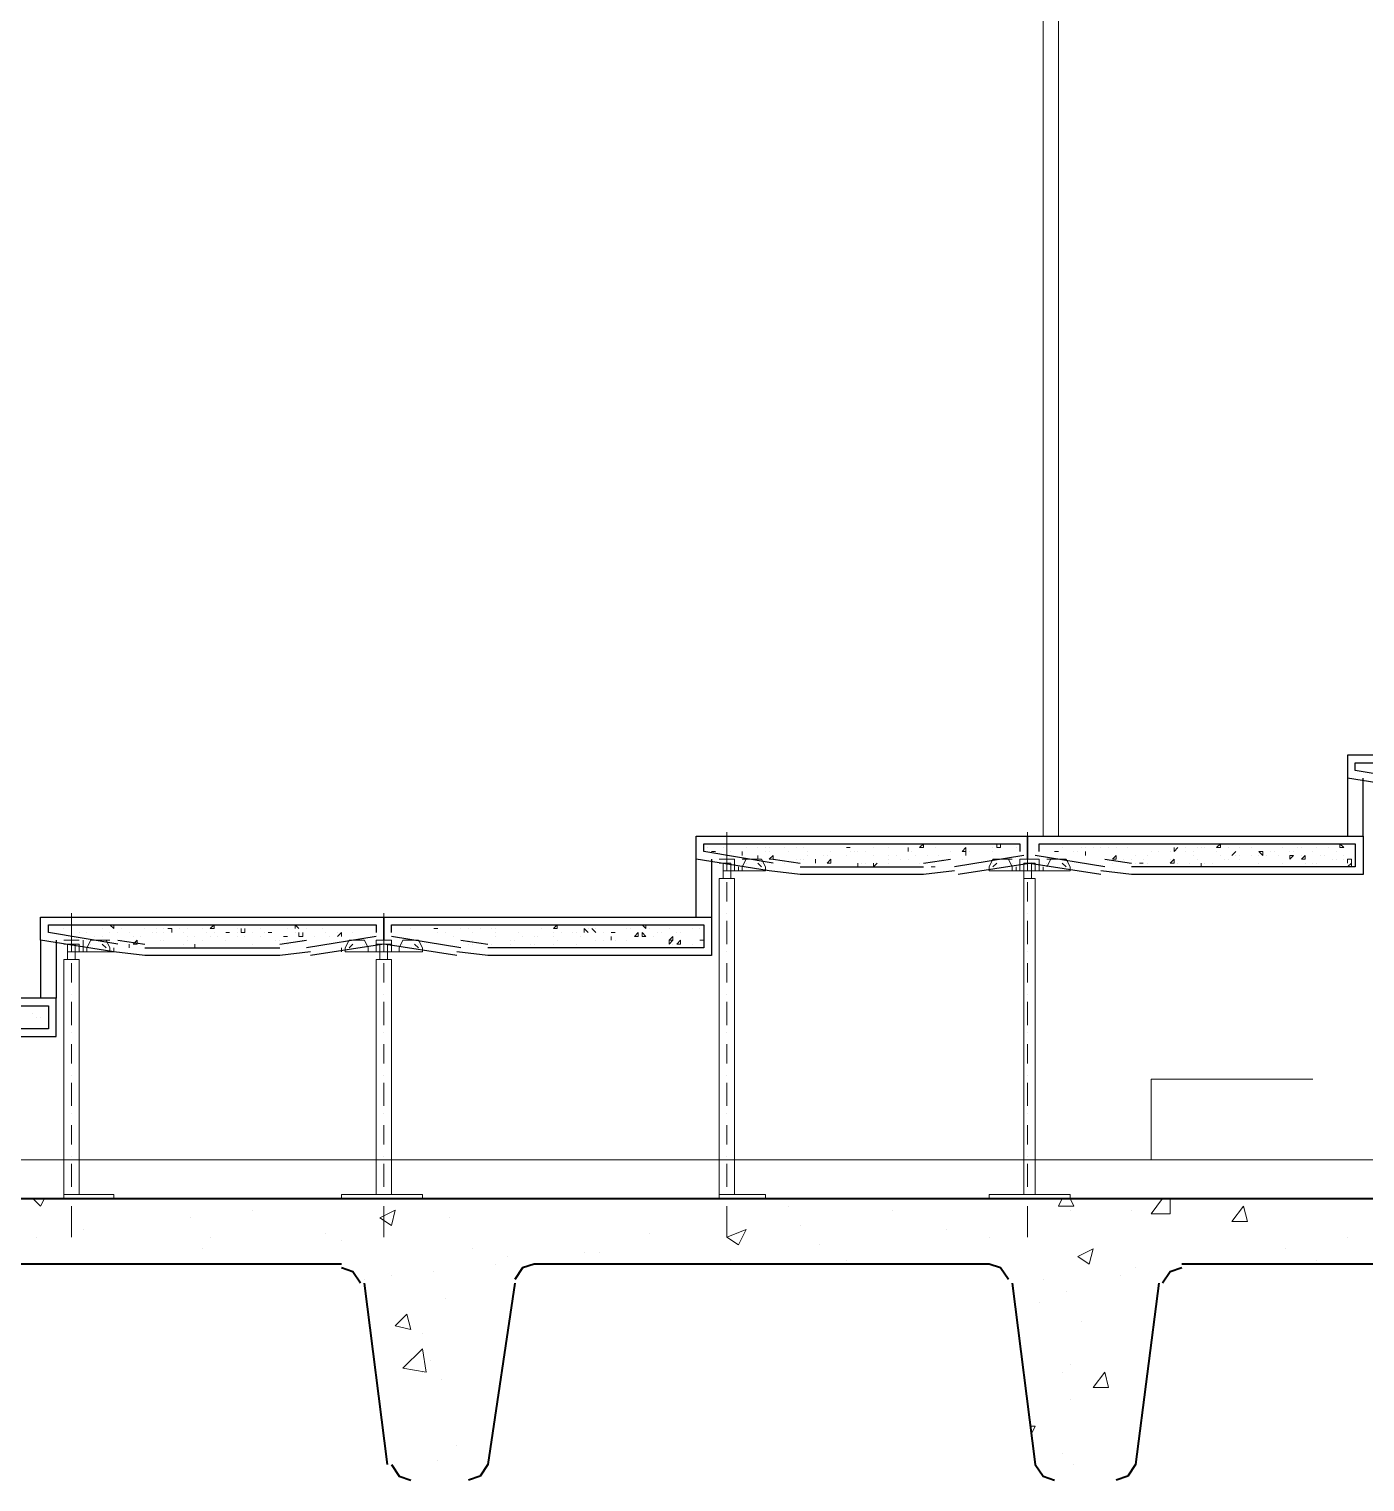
# Model space of a CAD drawing. Header units: millimetres. Extents: x 182 to 575, y -105 to 95.
# Drawn here: x 285.537 to 287.187, y 69.309 to 71.103 of the extents above; entities that cross this region are included whole.
import ezdxf

# ---------------------------------------------------------------- set-up
doc = ezdxf.new("R2010")
doc.units = ezdxf.units.MM
doc.header["$MEASUREMENT"] = 0
doc.layers.add('PDF_Geometry', color=7, linetype='Continuous')

msp = doc.modelspace()

# ---------------------------------------------------------------- linework, layer by layer
at = {"layer": 'PDF_Geometry', "lineweight": 20}
for points in [[(286.7897, 70.1062), (286.7897, 72.8586), (284.8469, 72.8586), (284.8469, 69.9062)], [(288.7469, 70.3062), (288.7469, 72.8586), (286.8088, 72.8586), (286.8088, 70.1062)], [(286.3897, 70.0777), (286.4088, 70.0777), (286.3897, 70.0777)], [(286.404, 70.0539), (286.404, 70.0729), (286.3897, 70.0729)], [(286.3945, 70.0729), (286.3945, 70.0539)], [(286.4469, 70.0681), (286.4469, 70.0634), (286.4469, 70.0681), (286.4469, 70.0634), (286.3945, 70.0634)], [(286.3992, 70.0729), (286.3992, 70.0634)], [(286.404, 70.0729), (286.404, 70.0729)], [(286.4088, 70.0777), (286.4088, 70.0634), (286.4088, 70.0729), (286.4088, 70.0634), (286.4135, 70.0634), (286.4088, 70.0634), (286.4183, 70.0634)], [(286.4088, 70.0777), (286.4088, 70.0777)], [(286.4088, 70.0729), (286.4088, 70.0729)], [(286.4135, 70.0681), (286.4135, 70.0634)], [(286.4183, 70.0777), (286.4421, 70.0777), (286.4231, 70.0777), (286.4183, 70.0681), (286.4183, 70.0634), (286.4183, 70.0681)], [(286.4183, 70.0681), (286.4231, 70.0777), (286.4183, 70.0681)], [(286.4183, 70.0777), (286.4183, 70.0777)], [(286.4421, 70.0777), (286.4469, 70.0681), (286.4421, 70.0777), (286.4231, 70.0777)], [(286.4231, 70.0777), (286.4231, 70.0777)], [(286.4231, 70.0729), (286.4231, 70.0729)], [(286.4421, 70.0681), (286.4373, 70.0729)], [(286.4421, 70.0777), (286.4421, 70.0777)], [(286.4421, 70.0729), (286.4421, 70.0729)], [(286.7516, 70.0777), (286.7278, 70.0777), (286.7231, 70.0681), (286.7231, 70.0634), (286.8231, 70.0634), (286.8231, 70.0681), (286.8231, 70.0634), (286.8231, 70.0681)], [(286.7278, 70.0777), (286.7231, 70.0681)], [(286.7231, 70.0634), (286.7231, 70.0681), (286.7231, 70.0634)], [(286.7278, 70.0777), (286.7516, 70.0777), (286.7278, 70.0777)], [(286.7278, 70.0777), (286.7278, 70.0777)], [(286.7326, 70.0729), (286.7278, 70.0681)], [(286.7278, 70.0729), (286.7278, 70.0729)], [(286.7516, 70.0634), (286.7516, 70.0681), (286.7469, 70.0777)], [(286.7469, 70.0777), (286.7516, 70.0681), (286.7469, 70.0777)], [(286.7516, 70.0777), (286.7516, 70.0777)], [(286.7516, 70.0729), (286.7516, 70.0729)], [(286.785, 70.0729), (286.785, 70.0634), (286.785, 70.0777), (286.7612, 70.0777), (286.7612, 70.0634), (286.7612, 70.0729)], [(286.7612, 70.0777), (286.7612, 70.0777)], [(286.7802, 70.0777), (286.7659, 70.0777)], [(286.7897, 70.0681), (286.7897, 70.0634), (286.785, 70.0634), (286.7897, 70.0634), (286.7802, 70.0634), (286.7802, 70.0729), (286.7659, 70.0729), (286.7659, 70.0634)], [(286.7659, 70.0729), (286.7659, 70.0729)], [(286.7659, 70.0729), (286.7659, 70.0729)], [(286.7659, 70.0729), (286.7659, 70.0539)], [(286.7707, 70.0729), (286.7707, 70.0634)], [(286.7754, 70.0729), (286.7754, 70.0539)], [(286.7802, 70.0729), (286.7802, 70.0729)], [(286.7802, 70.0729), (286.7802, 70.0729)], [(286.785, 70.0777), (286.785, 70.0777)], [(286.7897, 70.0634), (286.7897, 70.0681), (286.7897, 70.0634)], [(286.7992, 70.0777), (286.7945, 70.0681)], [(286.8183, 70.0777), (286.8231, 70.0681), (286.8183, 70.0777), (286.7945, 70.0777)], [(286.7945, 70.0681), (286.7992, 70.0777), (286.7945, 70.0681)], [(286.7945, 70.0777), (286.8183, 70.0777), (286.7945, 70.0777)], [(286.7945, 70.0777), (286.7945, 70.0777)], [(286.7945, 70.0729), (286.7945, 70.0729)], [(286.8183, 70.0681), (286.8135, 70.0729)], [(286.8183, 70.0777), (286.8183, 70.0777)], [(286.8183, 70.0729), (286.8183, 70.0729)], [(286.4088, 69.6634), (286.4088, 70.0539), (286.3897, 70.0539), (286.3897, 69.6586), (286.4469, 69.6586), (286.3897, 69.6586), (286.4469, 69.6586), (286.4469, 69.6634), (286.3897, 69.6634), (286.4469, 69.6634), (286.4469, 69.6586), (286.3897, 69.6586), (286.4469, 69.6586), (286.3897, 69.6586)], [(286.4088, 70.0634), (286.4088, 70.0634)], [(286.4135, 70.0634), (286.4135, 70.0634)], [(286.4183, 70.0634), (286.4183, 70.0634)], [(286.4469, 70.0634), (286.4469, 70.0634)], [(286.7231, 70.0634), (286.7231, 70.0634)], [(286.7564, 70.0634), (286.7564, 70.0634)], [(286.7564, 70.0634), (286.7612, 70.0634), (286.7564, 70.0634), (286.7612, 70.0634)], [(286.7612, 70.0634), (286.7612, 70.0634)], [(286.7802, 69.6634), (286.7802, 70.0539), (286.7659, 70.0539), (286.7659, 69.6634)], [(286.785, 70.0634), (286.785, 70.0634)], [(286.7897, 70.0634), (286.7897, 70.0634)], [(286.8231, 70.0634), (286.8231, 70.0634)], [(285.5802, 69.9777), (285.5992, 69.9777), (285.5802, 69.9777)], [(285.6373, 69.9777), (285.6135, 69.9777), (285.6326, 69.9777), (285.6373, 69.9681), (285.6326, 69.9777), (285.6135, 69.9777), (285.6088, 69.9681), (285.6088, 69.9634), (285.604, 69.9634), (285.6088, 69.9634), (285.5992, 69.9634)], [(285.5992, 69.9777), (285.5992, 69.9777)], [(285.604, 69.9777), (285.604, 69.9634)], [(285.6088, 69.9681), (285.6135, 69.9777), (285.6088, 69.9681)], [(285.6135, 69.9777), (285.6135, 69.9777)], [(285.6326, 69.9777), (285.6326, 69.9777)], [(285.6373, 69.9777), (285.6373, 69.9777)], [(285.9564, 69.9634), (285.9564, 69.9681), (285.9516, 69.9777), (285.9326, 69.9777), (285.9278, 69.9681), (285.9326, 69.9777)], [(285.9326, 69.9777), (285.9516, 69.9777), (285.9326, 69.9777)], [(285.9326, 69.9777), (285.9326, 69.9777)], [(285.9516, 69.9777), (285.9564, 69.9681), (285.9516, 69.9777)], [(285.9516, 69.9777), (285.9516, 69.9777)], [(285.9659, 69.9729), (285.9659, 69.9634), (285.9659, 69.9777)], [(285.9659, 69.9777), (285.9659, 69.9777)], [(285.985, 69.9777), (285.985, 69.9634), (285.985, 69.9729)], [(285.985, 69.9777), (285.985, 69.9777)], [(286.0183, 69.9777), (286.0231, 69.9681), (286.0183, 69.9777), (285.9992, 69.9777), (285.9945, 69.9681), (285.9945, 69.9634)], [(285.9945, 69.9681), (285.9992, 69.9777), (285.9945, 69.9681)], [(285.9992, 69.9777), (286.0183, 69.9777), (285.9992, 69.9777)], [(285.9992, 69.9777), (285.9992, 69.9777)], [(286.0183, 69.9777), (286.0183, 69.9777)], [(285.5802, 69.9729), (285.5992, 69.9729), (285.5992, 69.9634), (285.5992, 69.9729)], [(285.585, 69.9729), (285.585, 69.9539)], [(285.6421, 69.9634), (285.585, 69.9634)], [(285.5897, 69.9729), (285.5897, 69.9634)], [(285.5945, 69.9729), (285.5945, 69.9539)], [(285.5992, 69.9729), (285.5992, 69.9729)], [(285.5992, 69.9634), (285.5992, 69.9634)], [(285.604, 69.9634), (285.604, 69.9634)], [(285.6088, 69.9634), (285.6088, 69.9681), (285.6088, 69.9634)], [(285.6088, 69.9634), (285.6088, 69.9634)], [(285.6135, 69.9729), (285.6135, 69.9729)], [(285.6326, 69.9681), (285.6278, 69.9729)], [(285.6326, 69.9729), (285.6326, 69.9729)], [(285.6373, 69.9681), (285.6373, 69.9634)], [(285.6421, 69.9634), (285.6421, 69.9681), (285.6421, 69.9634)], [(285.6421, 69.9634), (285.6421, 69.9634)], [(285.9231, 69.9681), (285.9231, 69.9634)], [(285.9278, 69.9634), (285.9278, 69.9681), (285.9278, 69.9634)], [(286.0231, 69.9681), (286.0231, 69.9634), (286.0231, 69.9681), (286.0231, 69.9634), (285.9278, 69.9634)], [(285.9278, 69.9634), (285.9278, 69.9634)], [(285.9373, 69.9729), (285.9326, 69.9681)], [(285.9326, 69.9729), (285.9326, 69.9729)], [(285.9516, 69.9729), (285.9516, 69.9729)], [(285.9564, 69.9634), (285.9564, 69.9681), (285.9564, 69.9634)], [(285.9564, 69.9634), (285.9564, 69.9634)], [(285.9564, 69.9634), (285.9659, 69.9634), (285.9564, 69.9634)], [(285.9612, 69.9634), (285.9612, 69.9634)], [(285.9612, 69.9634), (285.9612, 69.9634)], [(285.9612, 69.9634), (285.9612, 69.9634)], [(285.9659, 69.9634), (285.9659, 69.9729), (285.985, 69.9729), (285.985, 69.9634), (285.9945, 69.9634), (285.985, 69.9634)], [(285.9659, 69.9729), (285.9659, 69.9729)], [(285.9659, 69.9729), (285.9659, 69.9729)], [(285.9659, 69.9634), (285.9659, 69.9634)], [(285.9707, 69.9729), (285.9707, 69.9539)], [(285.9754, 69.9729), (285.9754, 69.9634)], [(285.9802, 69.9729), (285.9802, 69.9539)], [(285.985, 69.9729), (285.985, 69.9729)], [(285.985, 69.9729), (285.985, 69.9729)], [(285.985, 69.9634), (285.985, 69.9634)], [(285.9897, 69.9634), (285.9897, 69.9634)], [(285.9897, 69.9634), (285.9897, 69.9634)], [(285.9897, 69.9634), (285.9897, 69.9634)], [(285.9945, 69.9634), (285.9945, 69.9681), (285.9945, 69.9634)], [(285.9945, 69.9634), (285.9945, 69.9634)], [(285.9992, 69.9729), (285.9992, 69.9729)], [(286.0183, 69.9681), (286.0135, 69.9729)], [(286.0183, 69.9729), (286.0183, 69.9729)], [(286.0231, 69.9634), (286.0231, 69.9634)], [(285.5992, 69.6634), (285.5992, 69.9539), (285.5802, 69.9539), (285.5802, 69.6586), (285.6421, 69.6586), (285.5802, 69.6586), (285.6421, 69.6586), (285.6421, 69.6634), (285.5802, 69.6634)], [(285.985, 69.6634), (285.985, 69.9539), (285.9659, 69.9539), (285.9659, 69.6634)]]:
    msp.add_lwpolyline(points, dxfattribs=at)
at = {"layer": 'PDF_Geometry', "lineweight": 25}
for points in [[(287.6278, 70.1634), (287.6659, 70.1586), (287.9088, 70.1586), (287.9088, 70.2062), (287.5373, 70.2062), (287.5373, 70.1777), (287.5373, 70.2062), (287.1659, 70.2062), (287.1659, 70.1777), (287.1659, 70.1062)], [(287.2612, 70.1729), (287.1754, 70.1872), (287.1754, 70.1967), (287.5278, 70.1967), (287.5278, 70.1872)], [(286.3612, 70.0062), (286.3612, 70.1062), (287.185, 70.1062), (287.185, 70.1777)], [(287.4469, 70.1634), (287.4088, 70.1586), (287.2945, 70.1586), (287.2564, 70.1634), (287.1659, 70.1777)], [(286.6802, 70.0634), (286.6421, 70.0586), (286.4897, 70.0586), (286.4516, 70.0634), (286.3612, 70.0777), (286.3612, 70.1062), (286.7707, 70.1062), (286.7707, 70.0777), (286.7707, 70.1062), (287.185, 70.1062), (287.185, 70.0586), (286.8992, 70.0586), (286.8612, 70.0634)], [(286.4564, 70.0729), (286.3707, 70.0872), (286.3707, 70.0967), (286.7612, 70.0967), (286.7612, 70.0872)], [(286.7659, 70.0824), (286.6802, 70.0681)], [(286.8659, 70.0681), (286.7802, 70.0824)], [(286.785, 70.0872), (286.785, 70.0967), (287.1754, 70.0967), (287.1754, 70.0681), (286.8992, 70.0681)], [(286.3802, 70.0777), (286.3802, 70.0062)], [(286.4564, 70.0777), (286.4897, 70.0729)], [(286.4897, 70.0681), (286.6421, 70.0681)], [(286.6421, 70.0729), (286.6754, 70.0777)], [(286.7754, 70.0729), (286.685, 70.0586)], [(286.8612, 70.0586), (286.7707, 70.0729)], [(286.8659, 70.0777), (286.8992, 70.0729)], [(286.8612, 70.0634), (286.8612, 70.0634)], [(285.885, 69.9634), (285.8469, 69.9586), (285.6802, 69.9586), (285.6421, 69.9634), (285.5516, 69.9777), (285.5516, 70.0062), (285.9754, 70.0062), (285.9754, 69.9777), (285.9754, 70.0062), (286.3802, 70.0062), (286.3802, 69.9586), (286.104, 69.9586), (286.0659, 69.9634)], [(285.6469, 69.9729), (285.5612, 69.9872), (285.5612, 69.9967), (285.9659, 69.9967), (285.9659, 69.9872)], [(285.985, 69.9872), (285.985, 69.9967), (286.3707, 69.9967), (286.3707, 69.9681), (286.104, 69.9681)], [(285.5516, 69.9777), (285.5516, 69.9062)], [(285.5707, 69.9777), (285.5707, 69.9062)], [(285.6469, 69.9777), (285.6802, 69.9729)], [(285.8469, 69.9729), (285.8802, 69.9777)], [(285.9659, 69.9824), (285.8802, 69.9681)], [(286.0707, 69.9681), (285.985, 69.9824)], [(286.0707, 69.9777), (286.104, 69.9729)], [(285.6802, 69.9681), (285.8469, 69.9681)], [(286.0659, 69.9586), (285.9754, 69.9729), (285.885, 69.9586)], [(286.0659, 69.9634), (286.0659, 69.9634)], [(285.2469, 69.8634), (285.285, 69.8586), (285.5707, 69.8586), (285.5707, 69.9062), (285.1564, 69.9062), (285.1564, 69.8777), (285.1564, 69.9062), (284.7421, 69.9062), (284.7421, 69.8777), (284.7421, 69.8062)], [(285.1659, 69.8872), (285.1659, 69.8967), (285.5612, 69.8967), (285.5612, 69.8682), (285.285, 69.8682)]]:
    msp.add_lwpolyline(points, dxfattribs=at)
at = {"layer": 'PDF_Geometry', "lineweight": 13}
for points in [[(286.3992, 70.111), (286.3992, 70.0729)], [(286.7707, 70.111), (286.7707, 70.0729)], [(286.3707, 70.092), (286.3707, 70.092)], [(286.3754, 70.092), (286.3754, 70.092)], [(286.3802, 70.0872), (286.385, 70.0872)], [(286.385, 70.0872), (286.385, 70.0872)], [(286.3945, 70.0967), (286.3945, 70.0967)], [(286.3945, 70.092), (286.3945, 70.092)], [(286.404, 70.0967), (286.404, 70.0967)], [(286.404, 70.0872), (286.404, 70.0872)], [(286.4231, 70.092), (286.4231, 70.092)], [(286.4373, 70.092), (286.4373, 70.092)], [(286.4373, 70.0824), (286.4373, 70.0824)], [(286.4373, 70.0824), (286.4373, 70.0777), (286.4373, 70.0824)], [(286.4469, 70.092), (286.4469, 70.092)], [(286.4469, 70.0872), (286.4469, 70.0872)], [(286.4516, 70.092), (286.4516, 70.092)], [(286.4516, 70.0872), (286.4516, 70.0872)], [(286.4659, 70.0967), (286.4659, 70.0967)], [(286.4707, 70.092), (286.4707, 70.092)], [(286.4754, 70.0872), (286.4754, 70.0872)], [(286.4802, 70.0967), (286.4802, 70.0967)], [(286.485, 70.092), (286.485, 70.092)], [(286.4945, 70.092), (286.4945, 70.092)], [(286.4992, 70.0872), (286.4992, 70.0872)], [(286.4992, 70.0824), (286.4992, 70.0824)], [(286.5135, 70.0967), (286.5135, 70.0967)], [(286.5183, 70.0824), (286.5183, 70.0824)], [(286.5231, 70.0967), (286.5231, 70.0967)], [(286.5231, 70.0824), (286.5231, 70.0824)], [(286.5278, 70.0872), (286.5278, 70.0872)], [(286.5469, 70.0824), (286.5469, 70.0824)], [(286.5516, 70.092), (286.5516, 70.092)], [(286.5516, 70.0872), (286.5516, 70.0872)], [(286.5564, 70.0872), (286.5564, 70.0872)], [(286.5612, 70.0872), (286.5612, 70.0872)], [(286.5707, 70.0872), (286.5707, 70.0872)], [(286.5802, 70.092), (286.5802, 70.092)], [(286.5802, 70.0824), (286.5802, 70.0824)], [(286.5993, 70.092), (286.5993, 70.092)], [(286.5993, 70.0824), (286.5993, 70.0824)], [(286.6088, 70.0824), (286.6088, 70.0824)], [(286.6135, 70.0967), (286.6135, 70.0967)], [(286.6231, 70.0967), (286.6231, 70.0967)], [(286.6231, 70.0967), (286.6231, 70.0967)], [(286.6231, 70.0872), (286.6231, 70.092)], [(286.6231, 70.0872), (286.6231, 70.0872)], [(286.6231, 70.0872), (286.6231, 70.0872)], [(286.6278, 70.0872), (286.6278, 70.0872)], [(286.6326, 70.0824), (286.6326, 70.0824)], [(286.6326, 70.0824), (286.6326, 70.0824)], [(286.6469, 70.0824), (286.6469, 70.0824)], [(286.6516, 70.0967), (286.6516, 70.0967)], [(286.6564, 70.092), (286.6564, 70.092)], [(286.6612, 70.0824), (286.6612, 70.0824)], [(286.6612, 70.0824), (286.6612, 70.0824)], [(286.6659, 70.0967), (286.6659, 70.0967)], [(286.6754, 70.0872), (286.6754, 70.0872)], [(286.6754, 70.0872), (286.6754, 70.0872)], [(286.685, 70.0967), (286.685, 70.0967)], [(286.6945, 70.0872), (286.6945, 70.0872)], [(286.6945, 70.0824), (286.6945, 70.0824)], [(286.6993, 70.0967), (286.6993, 70.0967)], [(286.6993, 70.0872), (286.6993, 70.0872)], [(286.7278, 70.092), (286.7278, 70.092)], [(286.7278, 70.092), (286.7278, 70.092)], [(286.7278, 70.0872), (286.7278, 70.0872)], [(286.7373, 70.0967), (286.7373, 70.092), (286.7326, 70.092), (286.7326, 70.0967)], [(286.7373, 70.0967), (286.7373, 70.0967)], [(286.7373, 70.0967), (286.7373, 70.0967)], [(286.7516, 70.0967), (286.7516, 70.0967)], [(286.7564, 70.0967), (286.7564, 70.0967)], [(286.7564, 70.092), (286.7564, 70.092)], [(286.7612, 70.0967), (286.7612, 70.0967)], [(286.7897, 70.0967), (286.7897, 70.0967)], [(286.804, 70.0872), (286.8088, 70.0872)], [(286.8088, 70.0967), (286.8088, 70.0967)], [(286.8088, 70.0967), (286.8088, 70.0967)], [(286.8088, 70.0872), (286.8088, 70.0872)], [(286.8135, 70.092), (286.8135, 70.092)], [(286.8278, 70.0872), (286.8278, 70.0872)], [(286.8326, 70.0872), (286.8326, 70.0872)], [(286.8373, 70.092), (286.8373, 70.092)], [(286.8421, 70.092), (286.8421, 70.092)], [(286.8421, 70.0824), (286.8421, 70.0824)], [(286.8516, 70.092), (286.8516, 70.092)], [(286.8516, 70.092), (286.8516, 70.092)], [(286.8612, 70.092), (286.8612, 70.092)], [(286.8707, 70.092), (286.8707, 70.092)], [(286.8707, 70.092), (286.8707, 70.092)], [(286.8802, 70.0967), (286.8802, 70.0967)], [(286.8802, 70.092), (286.8802, 70.092)], [(286.8802, 70.092), (286.8802, 70.092)], [(286.8802, 70.092), (286.8802, 70.092)], [(286.885, 70.0967), (286.885, 70.0967)], [(286.8897, 70.0967), (286.8897, 70.0967)], [(286.8945, 70.092), (286.8945, 70.092)], [(286.8992, 70.0967), (286.8992, 70.0967)], [(286.904, 70.0824), (286.904, 70.0824)], [(286.9135, 70.0967), (286.9135, 70.0967)], [(286.9183, 70.0824), (286.9183, 70.0824)], [(286.9231, 70.0872), (286.9231, 70.0872)], [(286.9326, 70.0872), (286.9326, 70.0872)], [(286.9373, 70.0967), (286.9373, 70.0967)], [(286.9469, 70.0872), (286.9469, 70.0872)], [(286.9564, 70.092), (286.9516, 70.0872), (286.9516, 70.092)], [(286.9516, 70.0872), (286.9516, 70.0872)], [(286.9516, 70.0872), (286.9516, 70.0872)], [(286.9564, 70.092), (286.9564, 70.092)], [(286.9659, 70.092), (286.9659, 70.092)], [(286.9659, 70.0872), (286.9659, 70.0872)], [(286.9754, 70.0872), (286.9754, 70.0872)], [(286.9754, 70.0824), (286.9754, 70.0824)], [(286.9802, 70.092), (286.9802, 70.092)], [(286.985, 70.092), (286.985, 70.092)], [(286.9897, 70.092), (286.9897, 70.092)], [(287.004, 70.0872), (287.004, 70.0872)], [(287.004, 70.0872), (287.004, 70.0872)], [(287.0088, 70.0967), (287.0088, 70.0967)], [(287.0088, 70.0824), (287.0088, 70.0824)], [(287.0135, 70.0967), (287.0135, 70.0967)], [(287.0183, 70.092), (287.0183, 70.092)], [(287.0231, 70.0824), (287.0231, 70.0824)], [(287.0278, 70.0967), (287.0278, 70.0967)], [(287.0278, 70.0824), (287.0278, 70.0824)], [(287.0326, 70.092), (287.0326, 70.092)], [(287.0326, 70.0824), (287.0326, 70.0824)], [(287.0469, 70.092), (287.0469, 70.092)], [(287.0469, 70.0824), (287.0469, 70.0824)], [(287.0564, 70.0872), (287.0564, 70.0872)], [(287.0564, 70.0824), (287.0564, 70.0824)], [(287.0612, 70.0967), (287.0612, 70.0967)], [(287.0659, 70.0824), (287.0659, 70.0824)], [(287.0707, 70.0872), (287.0707, 70.0872)], [(287.0754, 70.0872), (287.0754, 70.0872)], [(287.0754, 70.0872), (287.0754, 70.0872)], [(287.0802, 70.0824), (287.0802, 70.0824)], [(287.085, 70.092), (287.085, 70.092)], [(287.0897, 70.0967), (287.0897, 70.0967)], [(287.0945, 70.0872), (287.0945, 70.0872)], [(287.0993, 70.0872), (287.0993, 70.0872)], [(287.104, 70.092), (287.104, 70.092)], [(287.1088, 70.092), (287.1088, 70.092)], [(287.1088, 70.0824), (287.1088, 70.0824)], [(287.1231, 70.0967), (287.1231, 70.0967)], [(287.1231, 70.0872), (287.1231, 70.0872)], [(287.1278, 70.092), (287.1278, 70.092)], [(287.1326, 70.0967), (287.1326, 70.0967)], [(287.1326, 70.0967), (287.1326, 70.0967)], [(287.1326, 70.0824), (287.1326, 70.0824)], [(287.1373, 70.0967), (287.1373, 70.0967)], [(287.1373, 70.0967), (287.1373, 70.0967)], [(287.1373, 70.0967), (287.1373, 70.0967)], [(287.1373, 70.0824), (287.1373, 70.0824)], [(287.1421, 70.092), (287.1421, 70.092)], [(287.1516, 70.0872), (287.1516, 70.0872)], [(287.1612, 70.0967), (287.1612, 70.0967)], [(287.1612, 70.0824), (287.1612, 70.0824)], [(286.4564, 70.0729), (286.4564, 70.0729)], [(286.4707, 70.0729), (286.4707, 70.0729)], [(286.485, 70.0777), (286.485, 70.0777)], [(286.4897, 70.0777), (286.4897, 70.0777)], [(286.4897, 70.0777), (286.4897, 70.0777)], [(286.4897, 70.0777), (286.4897, 70.0777)], [(286.4945, 70.0777), (286.4945, 70.0777)], [(286.5088, 70.0777), (286.5088, 70.0777)], [(286.5373, 70.0681), (286.5373, 70.0681)], [(286.5469, 70.0681), (286.5469, 70.0681)], [(286.5612, 70.0681), (286.5612, 70.0681)], [(286.5659, 70.0729), (286.5659, 70.0729)], [(286.5659, 70.0729), (286.5659, 70.0729)], [(286.5707, 70.0729), (286.5707, 70.0729)], [(286.5802, 70.0729), (286.5802, 70.0729)], [(286.5802, 70.0729), (286.5802, 70.0681), (286.585, 70.0729)], [(286.5945, 70.0681), (286.5993, 70.0681)], [(286.5993, 70.0777), (286.5993, 70.0777)], [(286.5993, 70.0729), (286.5993, 70.0729)], [(286.5993, 70.0681), (286.5993, 70.0681)], [(286.6088, 70.0681), (286.6088, 70.0681)], [(286.6135, 70.0777), (286.6135, 70.0777)], [(286.6231, 70.0777), (286.6231, 70.0777)], [(286.6373, 70.0729), (286.6373, 70.0729)], [(286.6516, 70.0681), (286.6564, 70.0681)], [(286.6564, 70.0681), (286.6564, 70.0681)], [(286.6659, 70.0777), (286.6659, 70.0777)], [(286.6897, 70.0777), (286.6897, 70.0777)], [(286.8754, 70.0729), (286.8754, 70.0729)], [(286.8802, 70.0777), (286.8802, 70.0777)], [(286.8897, 70.0777), (286.8897, 70.0777)], [(286.8992, 70.0777), (286.8992, 70.0777)], [(286.904, 70.0729), (286.904, 70.0729)], [(286.9088, 70.0729), (286.9088, 70.0729)], [(286.9135, 70.0777), (286.9135, 70.0777)], [(286.9135, 70.0777), (286.9135, 70.0777)], [(286.9135, 70.0777), (286.9135, 70.0777)], [(286.9183, 70.0729), (286.9183, 70.0729)], [(286.9278, 70.0681), (286.9278, 70.0681)], [(286.9278, 70.0681), (286.9278, 70.0681)], [(286.9469, 70.0777), (286.9469, 70.0777)], [(286.9516, 70.0681), (286.9516, 70.0681)], [(286.9564, 70.0729), (286.9564, 70.0729)], [(286.9564, 70.0681), (286.9564, 70.0681)], [(286.9707, 70.0729), (286.9707, 70.0729)], [(286.9802, 70.0777), (286.9802, 70.0777)], [(286.9802, 70.0681), (286.985, 70.0681)], [(286.9802, 70.0681), (286.9802, 70.0681)], [(286.985, 70.0681), (286.985, 70.0681)], [(286.985, 70.0681), (286.985, 70.0681)], [(286.9897, 70.0729), (286.9897, 70.0729)], [(286.9993, 70.0729), (286.9993, 70.0729)], [(287.0135, 70.0777), (287.0135, 70.0777)], [(287.0183, 70.0777), (287.0183, 70.0777)], [(287.0183, 70.0681), (287.0231, 70.0681)], [(287.0231, 70.0681), (287.0231, 70.0681)], [(287.0326, 70.0777), (287.0326, 70.0777)], [(287.0564, 70.0729), (287.0564, 70.0729)], [(287.085, 70.0729), (287.085, 70.0729)], [(287.0945, 70.0681), (287.0945, 70.0681)], [(287.1088, 70.0777), (287.1088, 70.0777)], [(287.1135, 70.0729), (287.1135, 70.0729)], [(287.1231, 70.0729), (287.1231, 70.0729)], [(287.1278, 70.0729), (287.1278, 70.0729)], [(287.1469, 70.0777), (287.1469, 70.0777)], [(287.1516, 70.0777), (287.1516, 70.0777)], [(287.1612, 70.0777), (287.1612, 70.0777)], [(287.1659, 70.0729), (287.1659, 70.0777), (287.1707, 70.0777), (287.1707, 70.0729)], [(287.1659, 70.0681), (287.1707, 70.0729), (287.1707, 70.0681)], [(287.1659, 70.0681), (287.1659, 70.0681)], [(286.3992, 70.0634), (286.3992, 70.0634)], [(286.3992, 70.0491), (286.3992, 70.0253)], [(286.7707, 70.0634), (286.7707, 70.0634)], [(286.7707, 70.0491), (286.7707, 70.0253)], [(285.5897, 70.011), (285.5897, 69.9729)], [(285.9754, 70.011), (285.9754, 69.9729)], [(286.3992, 70.011), (286.3992, 70.011)], [(286.7707, 70.011), (286.7707, 70.011)], [(285.5659, 69.9967), (285.5707, 69.9967)], [(285.5659, 69.9967), (285.5659, 69.9967)], [(285.5707, 69.9967), (285.5707, 69.9967)], [(285.5802, 69.9967), (285.5802, 69.9967)], [(285.5802, 69.992), (285.5802, 69.992)], [(285.5992, 69.9967), (285.5992, 69.9967)], [(285.6231, 69.9967), (285.6231, 69.9967)], [(285.6278, 69.992), (285.6278, 69.992)], [(285.6516, 69.9967), (285.6516, 69.9967)], [(285.6516, 69.992), (285.6516, 69.992)], [(285.6802, 69.992), (285.6802, 69.992)], [(285.6802, 69.992), (285.6802, 69.992)], [(285.6945, 69.9967), (285.6945, 69.9967)], [(285.6945, 69.9967), (285.6945, 69.9967)], [(285.6945, 69.992), (285.6945, 69.992)], [(285.704, 69.992), (285.704, 69.992)], [(285.7135, 69.9967), (285.7135, 69.9967)], [(285.7135, 69.9872), (285.7135, 69.992)], [(285.7231, 69.992), (285.7231, 69.992)], [(285.7278, 69.9967), (285.7278, 69.9967)], [(285.7278, 69.9967), (285.7278, 69.9967)], [(285.7326, 69.9967), (285.7278, 69.9967)], [(285.7326, 69.992), (285.7326, 69.992)], [(285.7516, 69.992), (285.7516, 69.992)], [(285.7802, 69.9967), (285.7802, 69.9967)], [(285.7945, 69.992), (285.7945, 69.992)], [(285.804, 69.992), (285.804, 69.9872), (285.7993, 69.9872), (285.7993, 69.992)], [(285.804, 69.992), (285.804, 69.992)], [(285.8135, 69.9967), (285.8135, 69.9967)], [(285.8231, 69.9967), (285.8231, 69.9967)], [(285.8231, 69.992), (285.8231, 69.992)], [(285.8564, 69.9967), (285.8564, 69.9967)], [(285.8564, 69.992), (285.8564, 69.992)], [(285.8659, 69.992), (285.8659, 69.9967), (285.8707, 69.992)], [(285.8659, 69.992), (285.8659, 69.992)], [(285.8802, 69.992), (285.8802, 69.992)], [(285.8993, 69.9967), (285.8993, 69.9967)], [(285.8993, 69.9967), (285.8993, 69.9967)], [(285.8993, 69.992), (285.8993, 69.992)], [(285.9088, 69.9967), (285.9088, 69.9967)], [(285.9278, 69.9967), (285.9278, 69.9967)], [(285.9992, 69.9967), (285.9992, 69.9967)], [(286.0088, 69.992), (286.0088, 69.992)], [(286.0326, 69.9967), (286.0326, 69.9967)], [(286.0707, 69.992), (286.0707, 69.992)], [(286.0802, 69.992), (286.0802, 69.992)], [(286.0945, 69.992), (286.0945, 69.992)], [(286.0992, 69.9967), (286.0992, 69.9967)], [(286.1088, 69.992), (286.1088, 69.992)], [(286.1135, 69.9967), (286.1183, 69.9967)], [(286.1135, 69.992), (286.1135, 69.992)], [(286.1183, 69.9967), (286.1183, 69.9967)], [(286.1373, 69.9967), (286.1373, 69.9967)], [(286.1516, 69.9967), (286.1516, 69.9967)], [(286.1516, 69.9967), (286.1516, 69.9967)], [(286.1516, 69.9967), (286.1516, 69.9967)], [(286.1707, 69.9967), (286.1707, 69.9967)], [(286.1707, 69.992), (286.1707, 69.992)], [(286.1754, 69.9967), (286.1754, 69.9967)], [(286.1754, 69.9967), (286.1802, 69.9967)], [(286.1802, 69.9967), (286.1802, 69.9967)], [(286.1945, 69.9967), (286.1945, 69.9967)], [(286.2231, 69.9967), (286.2231, 69.9967)], [(286.2231, 69.9872), (286.2231, 69.992), (286.2278, 69.9872)], [(286.2278, 69.9967), (286.2278, 69.9967)], [(286.2278, 69.9967), (286.2278, 69.9967)], [(286.2278, 69.992), (286.2278, 69.992)], [(286.2326, 69.992), (286.2326, 69.992)], [(286.2373, 69.992), (286.2373, 69.992)], [(286.2469, 69.9967), (286.2469, 69.9967)], [(286.2564, 69.9967), (286.2564, 69.9967)], [(286.2612, 69.9967), (286.2612, 69.9967)], [(286.2707, 69.9967), (286.2707, 69.9967)], [(286.2754, 69.992), (286.2754, 69.992)], [(286.2802, 69.992), (286.2802, 69.992)], [(286.304, 69.992), (286.304, 69.992)], [(286.3088, 69.9967), (286.3088, 69.9967)], [(286.3278, 69.992), (286.3278, 69.992)], [(286.3564, 69.992), (286.3564, 69.992)], [(286.3659, 69.992), (286.3659, 69.992)], [(286.3707, 69.992), (286.3707, 69.992)], [(286.3992, 70.0015), (286.3992, 69.9729)], [(286.7707, 70.0015), (286.7707, 69.9729)], [(285.5992, 69.9872), (285.5992, 69.9872)], [(285.6088, 69.9872), (285.6088, 69.9872)], [(285.6183, 69.9824), (285.6183, 69.9824)], [(285.6278, 69.9824), (285.6278, 69.9824)], [(285.6373, 69.9872), (285.6373, 69.9872)], [(285.6373, 69.9777), (285.6373, 69.9777)], [(285.6469, 69.9872), (285.6469, 69.9872)], [(285.6516, 69.9777), (285.6516, 69.9777)], [(285.6612, 69.9872), (285.6612, 69.9872)], [(285.6659, 69.9824), (285.6659, 69.9824)], [(285.6754, 69.9824), (285.6754, 69.9824)], [(285.6897, 69.9872), (285.6897, 69.9872)], [(285.6945, 69.9872), (285.6945, 69.9872)], [(285.6992, 69.9777), (285.6992, 69.9777)], [(285.704, 69.9872), (285.704, 69.9872)], [(285.704, 69.9777), (285.704, 69.9777)], [(285.7135, 69.9872), (285.7135, 69.9872)], [(285.7278, 69.9872), (285.7278, 69.9872)], [(285.7326, 69.9824), (285.7326, 69.9824)], [(285.7326, 69.9777), (285.7326, 69.9777)], [(285.7421, 69.9824), (285.7421, 69.9824)], [(285.7421, 69.9824), (285.7421, 69.9824)], [(285.7516, 69.9777), (285.7516, 69.9777)], [(285.7564, 69.9872), (285.7564, 69.9872)], [(285.7612, 69.9824), (285.7612, 69.9824)], [(285.7659, 69.9872), (285.7659, 69.9872)], [(285.7707, 69.9824), (285.7707, 69.9824)], [(285.7802, 69.9777), (285.7802, 69.9777)], [(285.785, 69.9872), (285.785, 69.9872)], [(285.785, 69.9872), (285.785, 69.9872)], [(285.7945, 69.9872), (285.7945, 69.9872)], [(285.7945, 69.9824), (285.7945, 69.9824)], [(285.804, 69.9824), (285.804, 69.9824)], [(285.8135, 69.9872), (285.8135, 69.9872)], [(285.8231, 69.9824), (285.8231, 69.9824)], [(285.8278, 69.9872), (285.8278, 69.9872)], [(285.8373, 69.9872), (285.8373, 69.9872)], [(285.8373, 69.9872), (285.8373, 69.9872)], [(285.8421, 69.9777), (285.8421, 69.9777)], [(285.8421, 69.9777), (285.8421, 69.9777)], [(285.8469, 69.9777), (285.8469, 69.9777)], [(285.8564, 69.9824), (285.8564, 69.9824)], [(285.8564, 69.9777), (285.8564, 69.9777)], [(285.8659, 69.9872), (285.8659, 69.9872)], [(285.8754, 69.9872), (285.8754, 69.9824), (285.8707, 69.9824), (285.8707, 69.9872)], [(285.8707, 69.9872), (285.8707, 69.9872)], [(285.8754, 69.9824), (285.8754, 69.9824)], [(285.8754, 69.9777), (285.8754, 69.9777)], [(285.8802, 69.9777), (285.8802, 69.9777)], [(285.8897, 69.9824), (285.8897, 69.9824)], [(285.904, 69.9872), (285.904, 69.9872)], [(285.9088, 69.9824), (285.9088, 69.9824)], [(285.9183, 69.9824), (285.9231, 69.9872), (285.9231, 69.9824)], [(285.9183, 69.9872), (285.9183, 69.9872)], [(285.9373, 69.9872), (285.9373, 69.9872)], [(286.0421, 69.9872), (286.0421, 69.9872)], [(286.0516, 69.9872), (286.0516, 69.9872)], [(286.0612, 69.9824), (286.0612, 69.9824)], [(286.0802, 69.9777), (286.0802, 69.9777)], [(286.085, 69.9872), (286.085, 69.9872)], [(286.085, 69.9777), (286.085, 69.9777)], [(286.1135, 69.9872), (286.1135, 69.9872)], [(286.1135, 69.9872), (286.1135, 69.9872)], [(286.1135, 69.9872), (286.1135, 69.9872)], [(286.1135, 69.9824), (286.1135, 69.9824)], [(286.1326, 69.9777), (286.1326, 69.9777)], [(286.1373, 69.9777), (286.1373, 69.9777)], [(286.1421, 69.9872), (286.1421, 69.9872)], [(286.1469, 69.9824), (286.1469, 69.9824)], [(286.1612, 69.9824), (286.1612, 69.9824)], [(286.1659, 69.9824), (286.1659, 69.9824)], [(286.185, 69.9872), (286.185, 69.9872)], [(286.185, 69.9824), (286.185, 69.9824)], [(286.185, 69.9824), (286.185, 69.9824)], [(286.185, 69.9824), (286.185, 69.9824)], [(286.1897, 69.9777), (286.1897, 69.9777)], [(286.1945, 69.9872), (286.1945, 69.9872)], [(286.2088, 69.9872), (286.2088, 69.9872)], [(286.2135, 69.9872), (286.2135, 69.9872)], [(286.2183, 69.9824), (286.2183, 69.9824)], [(286.2231, 69.9872), (286.2231, 69.9872)], [(286.2373, 69.9777), (286.2373, 69.9777)], [(286.2469, 69.9872), (286.2469, 69.9872)], [(286.2469, 69.9777), (286.2469, 69.9777)], [(286.2564, 69.9777), (286.2564, 69.9777)], [(286.2564, 69.9777), (286.2564, 69.9777)], [(286.2612, 69.9872), (286.2612, 69.9872)], [(286.2612, 69.9777), (286.2612, 69.9777)], [(286.2754, 69.9777), (286.2754, 69.9777)], [(286.2897, 69.9824), (286.2897, 69.9824)], [(286.3088, 69.9824), (286.3088, 69.9824)], [(286.3135, 69.9872), (286.3135, 69.9872)], [(286.3183, 69.9872), (286.3183, 69.9872)], [(286.3373, 69.9872), (286.3373, 69.9872)], [(286.3421, 69.9872), (286.3421, 69.9872)], [(286.3659, 69.9777), (286.3659, 69.9777)], [(286.3659, 69.9777), (286.3707, 69.9777)], [(286.3659, 69.9777), (286.3659, 69.9777)], [(286.3659, 69.9777), (286.3659, 69.9777)], [(286.3707, 69.9777), (286.3707, 69.9777)], [(285.5897, 69.9634), (285.5897, 69.9634)], [(285.6659, 69.9729), (285.6659, 69.9729)], [(285.6754, 69.9729), (285.6754, 69.9729)], [(285.6802, 69.9729), (285.6802, 69.9729)], [(285.704, 69.9681), (285.704, 69.9681)], [(285.7278, 69.9729), (285.7278, 69.9729)], [(285.7421, 69.9729), (285.7421, 69.9729)], [(285.7802, 69.9681), (285.7802, 69.9681)], [(285.785, 69.9681), (285.785, 69.9681)], [(285.7945, 69.9681), (285.7945, 69.9681)], [(285.8135, 69.9729), (285.8135, 69.9729)], [(285.8135, 69.9729), (285.8135, 69.9729)], [(285.8135, 69.9681), (285.8135, 69.9681)], [(285.8135, 69.9681), (285.8135, 69.9681)], [(285.8278, 69.9681), (285.8278, 69.9681)], [(285.8564, 69.9729), (285.8564, 69.9729)], [(285.9754, 69.9634), (285.9754, 69.9634)], [(286.0802, 69.9729), (286.0802, 69.9729)], [(286.085, 69.9729), (286.085, 69.9729)], [(286.0992, 69.9729), (286.0992, 69.9729)], [(286.104, 69.9729), (286.104, 69.9729)], [(286.1088, 69.9729), (286.1088, 69.9729)], [(286.1326, 69.9729), (286.1326, 69.9729)], [(286.1421, 69.9681), (286.1469, 69.9681)], [(286.1469, 69.9681), (286.1469, 69.9681)], [(286.1564, 69.9729), (286.1564, 69.9729)], [(286.1612, 69.9729), (286.1612, 69.9729)], [(286.185, 69.9729), (286.185, 69.9729)], [(286.185, 69.9681), (286.185, 69.9681)], [(286.1945, 69.9681), (286.1945, 69.9681)], [(286.2135, 69.9729), (286.2135, 69.9729)], [(286.2135, 69.9729), (286.2135, 69.9729)], [(286.2135, 69.9681), (286.2135, 69.9681)], [(286.2373, 69.9681), (286.2373, 69.9681)], [(286.3135, 69.9681), (286.3135, 69.9681)], [(286.3278, 69.9681), (286.3278, 69.9681)], [(286.3326, 69.9729), (286.3326, 69.9729)], [(286.3373, 69.9729), (286.3373, 69.9729)], [(286.3564, 69.9729), (286.3564, 69.9729)], [(286.3992, 69.9634), (286.3992, 69.9634)], [(286.7707, 69.9634), (286.7707, 69.9634)], [(285.5897, 69.9491), (285.5897, 69.9253)], [(285.9754, 69.9491), (285.9754, 69.9253)], [(286.3992, 69.9491), (286.3992, 69.9253)], [(286.7707, 69.9491), (286.7707, 69.9253)], [(285.5897, 69.911), (285.5897, 69.911)], [(285.9754, 69.911), (285.9754, 69.911)], [(286.3992, 69.911), (286.3992, 69.911)], [(286.7707, 69.911), (286.7707, 69.911)], [(285.5421, 69.8872), (285.5421, 69.8872)], [(285.5612, 69.892), (285.5612, 69.892)], [(285.5612, 69.8872), (285.5612, 69.8872)], [(285.5897, 69.9015), (285.5897, 69.8729)], [(285.9754, 69.9015), (285.9754, 69.8729)], [(286.3992, 69.9015), (286.3992, 69.8729)], [(286.7707, 69.9015), (286.7707, 69.8729)], [(285.5469, 69.8824), (285.5469, 69.8824)], [(285.5469, 69.8682), (285.5469, 69.8682)], [(285.5516, 69.8824), (285.5516, 69.8824)], [(285.5612, 69.8682), (285.5612, 69.8729)], [(285.5612, 69.8682), (285.5612, 69.8682)], [(285.5897, 69.8634), (285.5897, 69.8634)], [(285.5897, 69.8491), (285.5897, 69.8253)], [(285.9754, 69.8634), (285.9754, 69.8634)], [(285.9754, 69.8491), (285.9754, 69.8253)], [(286.3992, 69.8634), (286.3992, 69.8634)], [(286.3992, 69.8491), (286.3992, 69.8253)], [(286.7707, 69.8634), (286.7707, 69.8634)], [(286.7707, 69.8491), (286.7707, 69.8253)], [(285.5897, 69.811), (285.5897, 69.811)], [(285.5897, 69.8015), (285.5897, 69.7729)], [(285.9754, 69.811), (285.9754, 69.811)], [(285.9754, 69.8015), (285.9754, 69.7729)], [(286.3992, 69.811), (286.3992, 69.811)], [(286.3992, 69.8015), (286.3992, 69.7729)], [(286.6707, 69.7062), (286.9231, 69.7062), (286.9231, 69.8062), (287.1231, 69.8062)], [(286.7707, 69.811), (286.7707, 69.811)], [(286.7707, 69.8015), (286.7707, 69.7729)], [(285.5897, 69.7634), (285.5897, 69.7634)], [(285.9754, 69.7634), (285.9754, 69.7634)], [(286.3992, 69.7634), (286.3992, 69.7634)], [(286.7707, 69.7634), (286.7707, 69.7634)], [(285.5897, 69.7491), (285.5897, 69.7253)], [(285.9754, 69.7491), (285.9754, 69.7253)], [(286.3992, 69.7491), (286.3992, 69.7253)], [(286.7707, 69.7491), (286.7707, 69.7253)], [(280.2993, 69.7062), (299.304, 69.7062)], [(285.5469, 69.7062), (285.7993, 69.7062)], [(285.5897, 69.711), (285.5897, 69.711)], [(285.9231, 69.7062), (286.1707, 69.7062)], [(285.9754, 69.711), (285.9754, 69.711)], [(286.2993, 69.7062), (286.5469, 69.7062)], [(286.3992, 69.711), (286.3992, 69.711)], [(286.7707, 69.711), (286.7707, 69.711)], [(285.5897, 69.7015), (285.5897, 69.6729)], [(285.9754, 69.7015), (285.9754, 69.6729)], [(286.3992, 69.7015), (286.3992, 69.6729)], [(286.7707, 69.7015), (286.7707, 69.6729)], [(285.5897, 69.6634), (285.5897, 69.6634)], [(285.9754, 69.6634), (285.9754, 69.6634)], [(286.3992, 69.6634), (286.3992, 69.6634)], [(286.7707, 69.6634), (286.7707, 69.6634)], [(285.5897, 69.6491), (285.5897, 69.611)], [(285.9754, 69.6491), (285.9754, 69.611)], [(286.3992, 69.6491), (286.3992, 69.611)], [(286.7707, 69.6491), (286.7707, 69.611)]]:
    msp.add_lwpolyline(points, dxfattribs=at)
for points in [[(286.4183, 70.0872), (286.4183, 70.0824)], [(286.4564, 70.0824), (286.4564, 70.0777), (286.4516, 70.0777)], [(286.4802, 70.0967), (286.4754, 70.0967)], [(286.5516, 70.092), (286.5469, 70.092)], [(286.6421, 70.092), (286.6373, 70.092), (286.6421, 70.0967)], [(286.6945, 70.0872), (286.6897, 70.0872), (286.6945, 70.092)], [(286.6993, 70.0967), (286.6945, 70.0967)], [(286.6945, 70.0872), (286.6945, 70.0824)], [(286.8421, 70.0872), (286.8421, 70.0824)], [(286.8802, 70.0824), (286.8802, 70.0777), (286.8754, 70.0777)], [(287.0088, 70.092), (287.004, 70.092), (287.0088, 70.0967)], [(287.0278, 70.0872), (287.0231, 70.0824)], [(287.0612, 70.0824), (287.0564, 70.0872), (287.0612, 70.0872)], [(287.0993, 70.0824), (287.0945, 70.0777), (287.0945, 70.0824)], [(287.1135, 70.0777), (287.1088, 70.0777), (287.1135, 70.0824)], [(287.1231, 70.0967), (287.1183, 70.0967)], [(287.1564, 70.0967), (287.1612, 70.092), (287.1564, 70.092)], [(286.5088, 70.0777), (286.5088, 70.0729)], [(286.5278, 70.0777), (286.5278, 70.0729), (286.5231, 70.0729)], [(286.5612, 70.0729), (286.5612, 70.0681)], [(286.9135, 70.0729), (286.9088, 70.0729)], [(286.9516, 70.0777), (286.9516, 70.0729), (286.9469, 70.0729)], [(286.985, 70.0729), (286.985, 70.0681)], [(285.6421, 69.9967), (285.6421, 69.992), (285.6373, 69.9967)], [(285.7135, 69.992), (285.7088, 69.992)], [(285.7659, 69.9967), (285.7659, 69.992), (285.7612, 69.992)], [(286.0421, 69.992), (286.0373, 69.992)], [(286.1897, 69.9967), (286.1897, 69.992), (286.185, 69.992)], [(286.2373, 69.9872), (286.2326, 69.992)], [(286.2993, 69.9967), (286.2993, 69.992), (286.2945, 69.9967)], [(285.6707, 69.9777), (285.6707, 69.9729), (285.6659, 69.9729)], [(285.785, 69.9872), (285.7802, 69.9872)], [(285.8373, 69.9872), (285.8326, 69.9872)], [(285.8564, 69.9824), (285.8516, 69.9824)], [(286.2612, 69.9872), (286.2564, 69.9872)], [(286.2564, 69.9824), (286.2564, 69.9777)], [(286.2897, 69.9824), (286.285, 69.9824), (286.2897, 69.9872)], [(286.2945, 69.9872), (286.2993, 69.9824), (286.2945, 69.9824)], [(286.3326, 69.9824), (286.3326, 69.9777), (286.3278, 69.9777)], [(286.3326, 69.9777), (286.3278, 69.9729), (286.3278, 69.9777)], [(286.3421, 69.9729), (286.3373, 69.9729), (286.3421, 69.9777)], [(285.6612, 69.9729), (285.6612, 69.9681)], [(285.7421, 69.9729), (285.7421, 69.9681)]]:
    msp.add_lwpolyline(points, close=True, dxfattribs=at)
at = {"layer": 'PDF_Geometry', "lineweight": 20}
for points in [[(286.7564, 70.0634), (286.7564, 70.0681)], [(285.9659, 69.9777), (285.985, 69.9777)], [(285.9231, 69.6586), (286.0231, 69.6586), (285.9231, 69.6586), (286.0231, 69.6586), (286.0231, 69.6634), (285.9231, 69.6634), (285.9231, 69.6586), (286.0231, 69.6586)], [(286.0231, 69.6586), (286.0231, 69.6634), (285.9231, 69.6634), (285.9231, 69.6586), (286.0231, 69.6586), (285.9231, 69.6586)], [(286.7231, 69.6586), (286.8231, 69.6586), (286.7231, 69.6586), (286.8231, 69.6586), (286.8231, 69.6634), (286.7231, 69.6634), (286.7231, 69.6586), (286.8231, 69.6586)], [(286.8231, 69.6586), (286.8231, 69.6634), (286.7231, 69.6634), (286.7231, 69.6586), (286.8231, 69.6586), (286.7231, 69.6586)]]:
    msp.add_lwpolyline(points, close=True, dxfattribs=at)
at = {"layer": 'PDF_Geometry', "lineweight": 40}
for points in [[(280.7231, 69.3062), (280.304, 69.3062), (280.304, 69.6586), (299.304, 69.6586), (299.304, 69.3062), (297.7659, 69.3062)], [(285.9231, 69.5777), (285.3612, 69.5777)], [(285.9469, 69.5539), (285.9373, 69.5681), (285.9231, 69.5729)], [(286.7469, 69.5586), (286.7373, 69.5729), (286.7231, 69.5777), (286.1612, 69.5777), (286.1469, 69.5729), (286.1373, 69.5586)], [(286.9612, 69.5729), (286.9469, 69.5681), (286.9373, 69.5539)], [(287.5231, 69.5777), (286.9612, 69.5777)], [(285.9802, 69.3301), (285.9516, 69.5539)], [(286.1373, 69.5539), (286.104, 69.3301), (286.0945, 69.3158), (286.0802, 69.311)], [(286.7516, 69.5539), (286.7802, 69.3301), (286.7897, 69.3158), (286.804, 69.311)], [(286.9326, 69.5539), (286.904, 69.3301), (286.8945, 69.3158), (286.8802, 69.311)], [(285.985, 69.3301), (285.9945, 69.3158), (286.0088, 69.311)]]:
    msp.add_lwpolyline(points, dxfattribs=at)
at = {"layer": 'PDF_Geometry', "lineweight": 0}
for points in [[(285.5421, 69.6586), (285.5516, 69.6491), (285.5564, 69.6586)], [(286.8231, 69.6586), (286.8278, 69.6491), (286.8088, 69.6491), (286.8135, 69.6586)], [(286.9469, 69.6586), (286.9469, 69.6396), (286.9231, 69.6396), (286.9373, 69.6586)], [(285.7373, 69.6348), (285.7373, 69.6348)], [(285.8135, 69.6443), (285.8135, 69.6443)], [(286.0564, 69.6348), (286.0564, 69.6348)], [(286.4754, 69.6491), (286.4754, 69.6491)], [(286.604, 69.6443), (286.604, 69.6443)], [(286.8231, 69.6443), (286.8231, 69.6443)], [(286.8992, 69.6443), (286.8992, 69.6443)], [(285.604, 69.6205), (285.604, 69.6205)], [(285.904, 69.6158), (285.904, 69.6158)], [(286.304, 69.6158), (286.304, 69.6158)], [(286.4135, 69.6158), (286.4135, 69.6158)], [(286.4897, 69.6253), (286.4897, 69.6253)], [(286.6707, 69.6205), (286.6707, 69.6205)], [(285.5469, 69.611), (285.5469, 69.611)], [(285.7612, 69.611), (285.7612, 69.611)], [(285.9231, 69.6062), (285.9231, 69.6062)], [(286.5135, 69.6015), (286.5135, 69.6015)], [(286.7231, 69.611), (286.7231, 69.611)], [(287.1659, 69.611), (287.1659, 69.611)], [(285.7516, 69.5967), (285.7516, 69.5967)], [(286.085, 69.5967), (286.085, 69.5967)], [(286.1278, 69.5872), (286.1278, 69.5872)], [(286.2231, 69.592), (286.2231, 69.592)], [(286.2421, 69.592), (286.2421, 69.592)], [(286.404, 69.5824), (286.404, 69.5824)], [(286.5469, 69.5824), (286.5469, 69.5824)], [(287.0897, 69.5967), (287.0897, 69.5967)], [(287.1278, 69.5824), (287.1278, 69.5824)], [(285.6659, 69.5777), (285.6659, 69.5777)], [(285.985, 69.5634), (285.985, 69.5634)], [(286.0373, 69.5681), (286.0373, 69.5681)], [(286.1135, 69.5777), (286.1135, 69.5777)], [(286.3612, 69.5777), (286.3612, 69.5777)], [(286.5659, 69.5777), (286.5659, 69.5777)], [(286.885, 69.5634), (286.885, 69.5634)], [(286.904, 69.5729), (286.904, 69.5729)], [(285.9516, 69.5586), (285.9516, 69.5586)], [(286.7897, 69.5586), (286.7897, 69.5586)], [(286.8183, 69.5443), (286.8183, 69.5443)], [(286.0516, 69.5348), (286.0516, 69.5348)], [(286.785, 69.5301), (286.785, 69.5301)], [(286.0231, 69.492), (286.0231, 69.492)], [(286.8373, 69.5062), (286.8373, 69.5062)], [(286.0326, 69.4586), (286.0326, 69.4586)], [(286.8231, 69.4539), (286.8231, 69.4539)], [(286.0231, 69.4443), (286.0231, 69.4443)], [(286.8135, 69.4443), (286.8135, 69.4443)], [(286.0469, 69.4348), (286.0469, 69.4348)], [(286.8231, 69.411), (286.8231, 69.411)], [(286.7754, 69.3777), (286.7802, 69.3777), (286.7754, 69.3681)], [(286.0659, 69.3539), (286.0659, 69.3539)], [(286.0421, 69.3348), (286.0421, 69.3348)], [(286.8135, 69.3443), (286.8135, 69.3443)], [(286.8278, 69.3301), (286.8278, 69.3301)]]:
    msp.add_lwpolyline(points, dxfattribs=at)
for points in [[(285.9897, 69.6443), (285.985, 69.6253), (285.9707, 69.6348)], [(287.0373, 69.6491), (287.0421, 69.6301), (287.0231, 69.6301)], [(286.4231, 69.6205), (286.4135, 69.6015), (286.3992, 69.611)], [(286.8516, 69.5967), (286.8469, 69.5777), (286.8326, 69.5872)], [(286.004, 69.5158), (286.0088, 69.4967), (285.9897, 69.5015)], [(286.0278, 69.4443), (285.9992, 69.4491), (286.0231, 69.4729)], [(286.8659, 69.4443), (286.8707, 69.4253), (286.8516, 69.4253)]]:
    msp.add_lwpolyline(points, close=True, dxfattribs=at)

doc.saveas('drawing.dxf')
